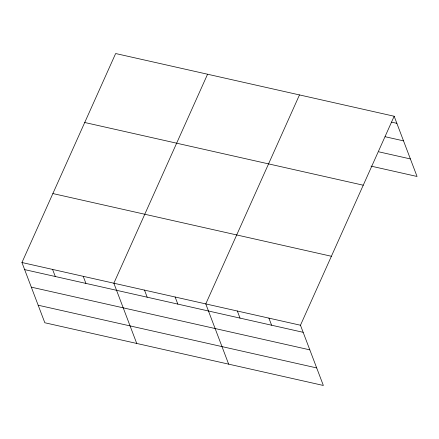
<?xml version="1.0" encoding="UTF-8"?>
<svg xmlns="http://www.w3.org/2000/svg" width="439" height="439" viewBox="0 0 439 439"><rect width="100%" height="100%" fill="white"/><g stroke="black" fill="none" stroke-linecap="round" stroke-linejoin="round"><path stroke-width="0.66" d="M394.167 116.242L300.468 325.233L323.351 385.469L44.833 322.758L21.95 262.522L115.649 53.531L394.167 116.242L417.05 176.478L371.015 166.112M207.565 74.229L113.86 283.215L136.743 343.452M299.475 94.923L205.77 303.914L228.653 364.145M391.599 122.141L396.861 123.326M385.107 136.721L403.523 140.864M378.824 151.828L410.388 158.94M84.732 122.497L363.251 185.209M52.872 193.555L331.39 256.266M21.95 262.522L300.468 325.233M24.639 269.606L303.157 332.318M31.301 287.144L309.819 349.856M38.166 305.215L316.684 367.926M268.904 318.127L271.593 325.211M237.334 311.021L240.029 318.105M175.134 297.016L177.828 304.095M144.497 290.113L147.186 297.198M83.223 276.318L85.912 283.402M52.587 269.42L55.276 276.504"/></g></svg>
